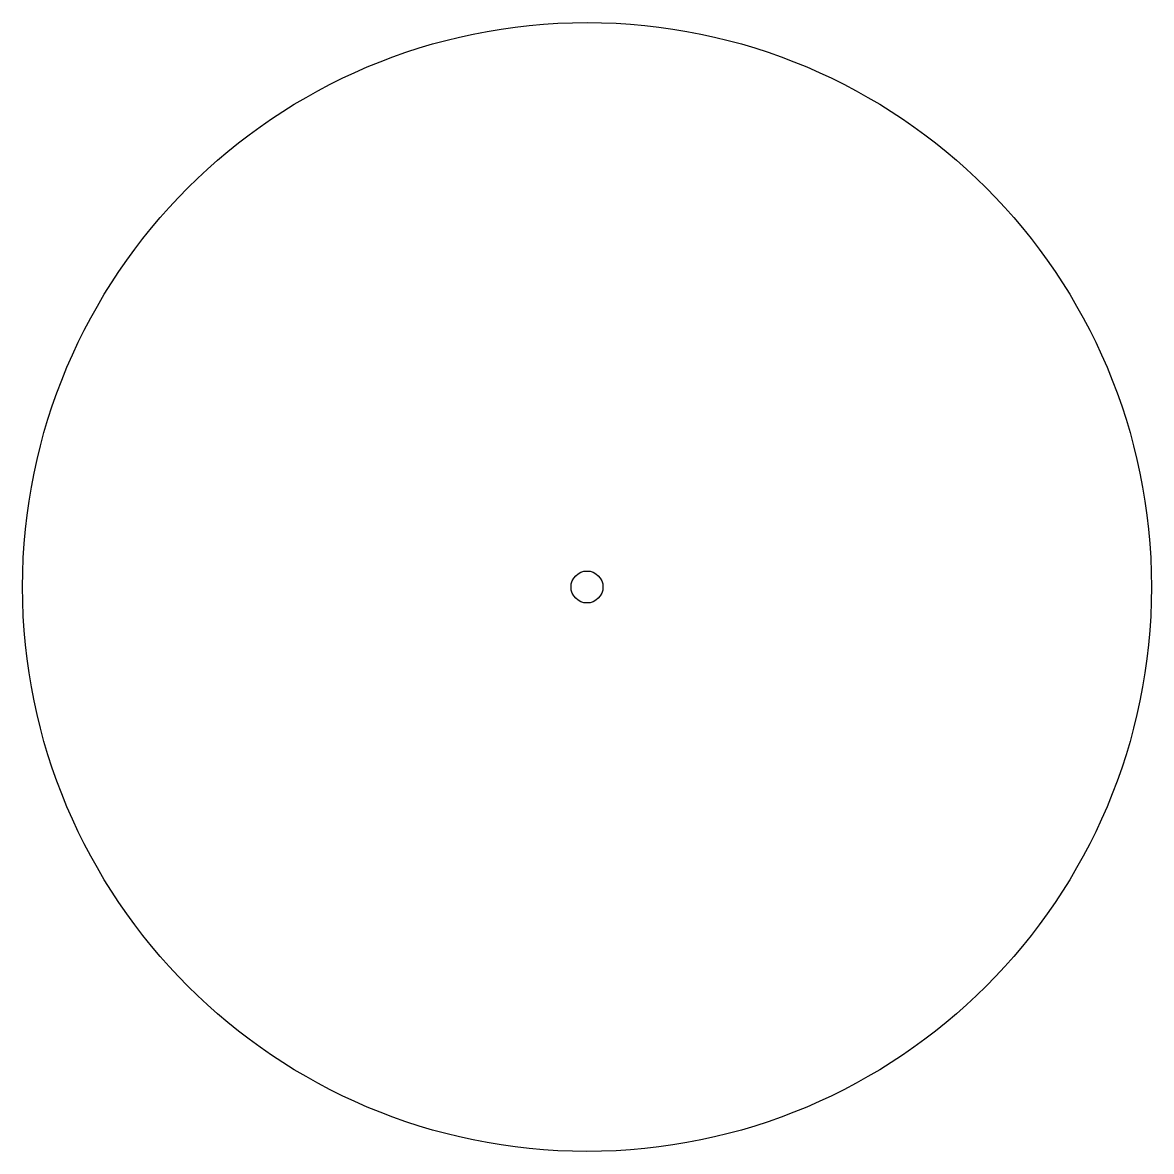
# Model space of a CAD drawing. Header units: millimetres. Extents: x -150 to 150, y -150 to 150.
import ezdxf

# ---------------------------------------------------------------- set-up
doc = ezdxf.new("R2010")
doc.units = ezdxf.units.MM
doc.layers.add('outline', color=7, linetype='Continuous')

msp = doc.modelspace()

# ---------------------------------------------------------------- linework, layer by layer
at = {"layer": 'outline'}
for radius in [150, 4.25]:
    msp.add_circle((0, 0), radius, dxfattribs=at)

doc.saveas('drawing.dxf')
